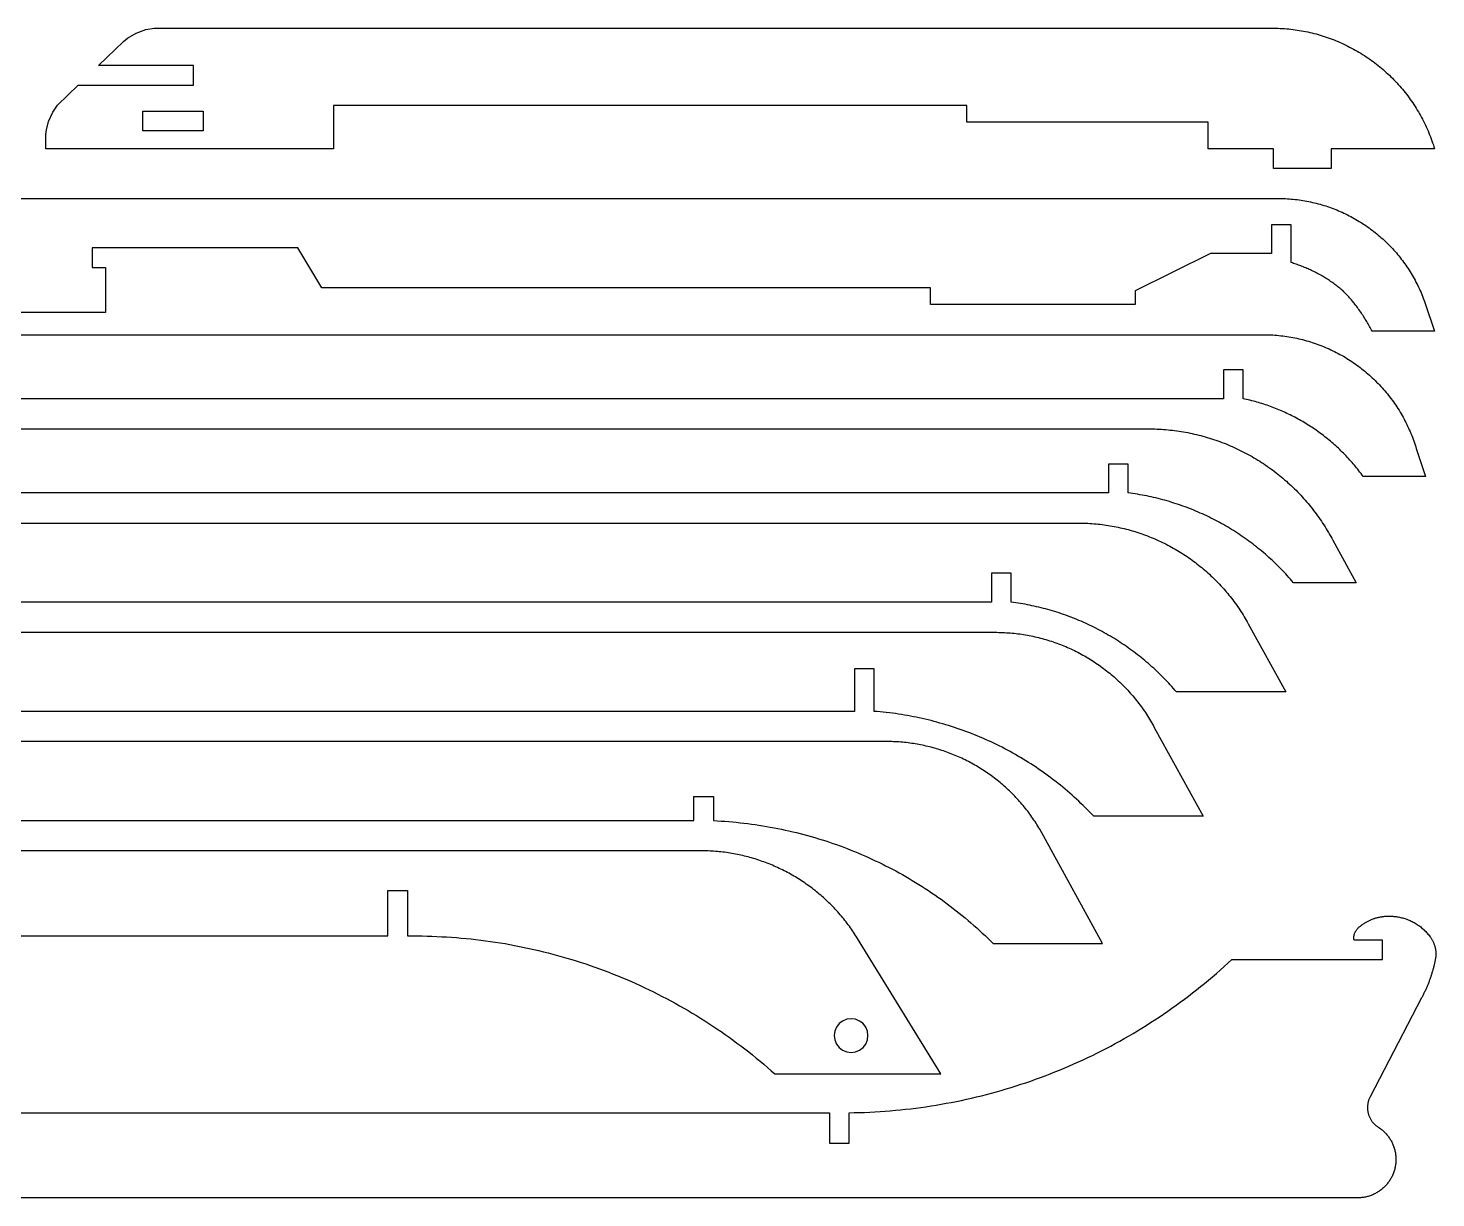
# Model space of a CAD drawing. Header units: millimetres. Extents: x -913 to 55, y -4 to 461.
# Drawn here: x -683.7 to -432.2, y -3.7 to 205.3 of the extents above; entities that cross this region are included whole.
import ezdxf

# ---------------------------------------------------------------- set-up
doc = ezdxf.new("R2010")
doc.units = ezdxf.units.MM
doc.header["$MEASUREMENT"] = 0
doc.layers.add('Inner_Cut', color=10, linetype='Continuous')

msp = doc.modelspace()

# ---------------------------------------------------------------- linework, layer by layer
msp.add_lwpolyline([(-450.93, 183.73), (-450.93, 180.23), (-461.22, 180.23), (-461.22, 183.73), (-472.93, 183.73), (-472.93, 188.52), (-516.01, 188.52), (-516.01, 191.48), (-629.18, 191.48), (-629.18, 183.71), (-680.55, 183.71), (-680.55, 186.29), (-680.46, 187.13), (-680.07, 188.65), (-679.32, 190.31), (-678.45, 191.56), (-674.78, 195.14), (-654.2, 195.14), (-654.2, 198.64), (-671.14, 198.64), (-666.7, 202.93), (-665.94, 203.54), (-664.42, 204.41), (-662.7, 205.03), (-661.21, 205.29), (-660.82, 205.3), (-461.54, 205.3), (-461.16, 205.3), (-460.78, 205.29), (-460.4, 205.28), (-460.02, 205.26), (-459.64, 205.24), (-459.26, 205.22), (-458.88, 205.18), (-458.5, 205.15), (-458.12, 205.11), (-457.75, 205.06), (-457.37, 205.01), (-456.99, 204.96), (-456.62, 204.9), (-456.24, 204.84), (-455.87, 204.77), (-455.49, 204.69), (-455.12, 204.62), (-454.75, 204.53), (-454.38, 204.45), (-454.01, 204.35), (-453.64, 204.26), (-453.28, 204.16), (-452.91, 204.05), (-452.55, 203.94), (-452.19, 203.83), (-451.82, 203.71), (-451.47, 203.58), (-451.11, 203.46), (-450.75, 203.32), (-450.4, 203.19), (-450.04, 203.04), (-449.69, 202.9), (-449.34, 202.75), (-449, 202.59), (-448.65, 202.43), (-448.31, 202.27), (-447.97, 202.1), (-447.63, 201.93), (-447.29, 201.75), (-446.95, 201.57), (-446.62, 201.39), (-446.29, 201.2), (-445.96, 201.01), (-445.64, 200.81), (-445.32, 200.61), (-445, 200.41), (-444.68, 200.2), (-444.36, 199.98), (-444.05, 199.77), (-443.74, 199.55), (-443.43, 199.32), (-443.13, 199.09), (-442.83, 198.86), (-442.53, 198.62), (-442.24, 198.39), (-441.94, 198.14), (-441.65, 197.89), (-441.37, 197.64), (-441.09, 197.39), (-440.81, 197.13), (-440.53, 196.87), (-440.26, 196.61), (-439.99, 196.34), (-439.72, 196.07), (-439.46, 195.79), (-439.2, 195.51), (-438.94, 195.23), (-438.69, 194.95), (-438.44, 194.66), (-438.19, 194.37), (-437.95, 194.08), (-437.71, 193.78), (-437.48, 193.48), (-437.25, 193.18), (-437.02, 192.87), (-436.8, 192.57), (-436.58, 192.26), (-436.37, 191.94), (-436.15, 191.63), (-435.95, 191.31), (-435.74, 190.99), (-435.55, 190.66), (-435.35, 190.33), (-435.16, 190.01), (-434.97, 189.67), (-434.79, 189.34), (-434.61, 189.01), (-434.44, 188.67), (-434.27, 188.33), (-434.1, 187.99), (-433.94, 187.64), (-433.78, 187.29), (-433.63, 186.95), (-433.48, 186.6), (-433.34, 186.24), (-433.2, 185.89), (-433.06, 185.54), (-432.93, 185.18), (-432.81, 184.82), (-432.68, 184.46), (-432.57, 184.1), (-432.45, 183.73)], close=True)
for points in [[(-776.25, 174.85), (-461.54, 174.85), (-461.19, 174.86), (-460.84, 174.87), (-460.49, 174.87), (-460.14, 174.87), (-459.79, 174.86), (-459.45, 174.85), (-459.1, 174.84), (-458.75, 174.82), (-458.4, 174.8), (-458.05, 174.77), (-457.71, 174.74), (-457.36, 174.7), (-457.01, 174.66), (-456.67, 174.61), (-456.32, 174.56), (-455.98, 174.51), (-455.63, 174.45), (-455.29, 174.39), (-454.95, 174.32), (-454.6, 174.25), (-454.26, 174.17), (-453.92, 174.1), (-453.59, 174.01), (-453.25, 173.92), (-452.91, 173.83), (-452.58, 173.73), (-452.24, 173.63), (-451.91, 173.53), (-451.58, 173.42), (-451.25, 173.31), (-450.92, 173.19), (-450.59, 173.07), (-450.27, 172.94), (-449.94, 172.81), (-449.62, 172.68), (-449.3, 172.54), (-448.98, 172.4), (-448.67, 172.25), (-448.35, 172.1), (-448.04, 171.95), (-447.73, 171.79), (-447.42, 171.63), (-447.11, 171.47), (-446.8, 171.3), (-446.5, 171.12), (-446.2, 170.95), (-445.9, 170.77), (-445.6, 170.58), (-445.31, 170.4), (-445.02, 170.2), (-444.73, 170.01), (-444.44, 169.81), (-444.16, 169.61), (-443.88, 169.4), (-443.6, 169.19), (-443.32, 168.98), (-443.05, 168.76), (-442.78, 168.54), (-442.51, 168.32), (-442.24, 168.09), (-441.98, 167.86), (-441.72, 167.63), (-441.46, 167.4), (-441.21, 167.16), (-440.96, 166.91), (-440.71, 166.67), (-440.47, 166.42), (-440.23, 166.17), (-439.99, 165.91), (-439.75, 165.65), (-439.52, 165.39), (-439.29, 165.13), (-439.07, 164.86), (-438.85, 164.59), (-438.63, 164.32), (-438.41, 164.05), (-438.2, 163.77), (-437.99, 163.49), (-437.79, 163.21), (-437.59, 162.92), (-437.39, 162.63), (-437.2, 162.34), (-437.01, 162.05), (-436.82, 161.76), (-436.64, 161.46), (-436.46, 161.16), (-436.28, 160.86), (-436.11, 160.55), (-435.94, 160.25), (-435.78, 159.94), (-435.62, 159.63), (-435.46, 159.32), (-435.31, 159), (-435.16, 158.69), (-435.02, 158.37), (-434.88, 158.05), (-434.74, 157.73), (-434.61, 157.41), (-434.48, 157.08), (-434.36, 156.76), (-434.24, 156.43), (-434.12, 156.1), (-432.45, 151.13), (-443.63, 151.13), (-443.74, 151.35), (-443.86, 151.57), (-443.97, 151.79), (-444.09, 152.01), (-444.21, 152.23), (-444.33, 152.45), (-444.45, 152.66), (-444.58, 152.88), (-444.7, 153.09), (-444.83, 153.31), (-444.96, 153.52), (-445.1, 153.73), (-445.23, 153.94), (-445.37, 154.14), (-445.51, 154.35), (-445.65, 154.56), (-445.79, 154.76), (-445.93, 154.96), (-446.08, 155.17), (-446.23, 155.37), (-446.37, 155.56), (-446.53, 155.76), (-446.68, 155.96), (-446.83, 156.15), (-446.99, 156.35), (-447.15, 156.54), (-447.31, 156.73), (-447.47, 156.92), (-447.63, 157.11), (-447.8, 157.29), (-447.97, 157.48), (-448.13, 157.66), (-448.3, 157.84), (-448.48, 158.02), (-448.65, 158.2), (-448.79, 158.34), (-448.82, 158.37), (-449, 158.52), (-449.18, 158.67), (-449.36, 158.81), (-449.54, 158.96), (-449.72, 159.1), (-449.9, 159.24), (-450.09, 159.38), (-450.27, 159.52), (-450.46, 159.65), (-450.65, 159.79), (-450.83, 159.92), (-451.03, 160.05), (-451.22, 160.18), (-451.41, 160.3), (-451.6, 160.43), (-451.8, 160.55), (-451.99, 160.68), (-452.19, 160.8), (-452.39, 160.91), (-452.59, 161.03), (-452.79, 161.15), (-452.99, 161.26), (-453.19, 161.37), (-453.39, 161.48), (-453.6, 161.59), (-453.8, 161.69), (-454.01, 161.8), (-454.22, 161.9), (-454.43, 162), (-454.63, 162.1), (-454.84, 162.19), (-455.05, 162.29), (-455.27, 162.38), (-455.48, 162.47), (-455.69, 162.56), (-455.91, 162.65), (-456.12, 162.73), (-456.34, 162.81), (-456.55, 162.89), (-456.77, 162.97), (-456.99, 163.05), (-457.2, 163.12), (-457.42, 163.2), (-457.64, 163.27), (-457.86, 163.34), (-458.08, 163.4), (-458.08, 170.17), (-461.58, 170.17), (-461.58, 165.02), (-472.51, 165.02), (-485.93, 158.34), (-485.93, 155.92), (-522.48, 155.92), (-522.48, 158.88), (-631.23, 158.88), (-635.51, 166.04), (-672.3, 166.04), (-672.3, 162.54), (-669.87, 162.54), (-669.87, 154.47), (-751.38, 154.47)], [(-757.99, 150.53), (-463.13, 150.53), (-462.78, 150.53), (-462.42, 150.52), (-462.06, 150.51), (-461.7, 150.5), (-461.34, 150.48), (-460.98, 150.45), (-460.63, 150.42), (-460.27, 150.39), (-459.91, 150.35), (-459.56, 150.31), (-459.2, 150.26), (-458.85, 150.21), (-458.49, 150.15), (-458.14, 150.09), (-457.78, 150.03), (-457.43, 149.96), (-457.08, 149.88), (-456.73, 149.81), (-456.38, 149.72), (-456.03, 149.64), (-455.69, 149.55), (-455.34, 149.45), (-455, 149.35), (-454.65, 149.25), (-454.31, 149.14), (-453.97, 149.03), (-453.63, 148.91), (-453.29, 148.79), (-452.96, 148.66), (-452.62, 148.53), (-452.29, 148.4), (-451.96, 148.26), (-451.63, 148.12), (-451.3, 147.97), (-450.98, 147.82), (-450.65, 147.67), (-450.33, 147.51), (-450.01, 147.35), (-449.69, 147.18), (-449.38, 147.01), (-449.06, 146.84), (-448.75, 146.66), (-448.44, 146.48), (-448.14, 146.29), (-447.83, 146.1), (-447.53, 145.91), (-447.23, 145.71), (-446.93, 145.51), (-446.64, 145.3), (-446.35, 145.1), (-446.06, 144.88), (-445.77, 144.67), (-445.49, 144.45), (-445.21, 144.23), (-444.93, 144), (-444.65, 143.77), (-444.38, 143.54), (-444.11, 143.3), (-443.84, 143.06), (-443.58, 142.82), (-443.32, 142.57), (-443.06, 142.32), (-442.81, 142.07), (-442.56, 141.81), (-442.31, 141.55), (-442.06, 141.29), (-441.82, 141.02), (-441.59, 140.75), (-441.35, 140.48), (-441.12, 140.21), (-440.89, 139.93), (-440.67, 139.65), (-440.45, 139.37), (-440.23, 139.08), (-440.02, 138.8), (-439.81, 138.5), (-439.6, 138.21), (-439.4, 137.91), (-439.2, 137.62), (-439, 137.31), (-438.81, 137.01), (-438.63, 136.71), (-438.44, 136.4), (-438.26, 136.09), (-438.09, 135.77), (-437.91, 135.46), (-437.75, 135.14), (-437.58, 134.82), (-437.42, 134.5), (-437.27, 134.18), (-437.12, 133.85), (-436.97, 133.53), (-436.82, 133.2), (-436.68, 132.87), (-436.55, 132.54), (-436.42, 132.2), (-436.29, 131.87), (-436.17, 131.53), (-436.05, 131.19), (-435.94, 130.85), (-435.83, 130.51), (-435.72, 130.17), (-434.05, 125.19), (-445.23, 125.19), (-445.41, 125.45), (-445.6, 125.71), (-445.8, 125.96), (-445.99, 126.22), (-446.19, 126.47), (-446.39, 126.71), (-446.59, 126.96), (-446.79, 127.21), (-447, 127.45), (-447.21, 127.69), (-447.42, 127.93), (-447.63, 128.17), (-447.85, 128.41), (-448.06, 128.64), (-448.28, 128.87), (-448.5, 129.1), (-448.73, 129.33), (-448.95, 129.55), (-449.18, 129.78), (-449.41, 130), (-449.64, 130.22), (-449.87, 130.44), (-450.11, 130.65), (-450.34, 130.87), (-450.58, 131.08), (-450.82, 131.29), (-451.07, 131.49), (-451.31, 131.7), (-451.56, 131.9), (-451.81, 132.1), (-452.06, 132.3), (-452.31, 132.49), (-452.56, 132.69), (-452.82, 132.88), (-453.07, 133.07), (-453.33, 133.25), (-453.59, 133.44), (-453.86, 133.62), (-454.12, 133.8), (-454.38, 133.98), (-454.65, 134.15), (-454.92, 134.32), (-455.19, 134.49), (-455.46, 134.66), (-455.74, 134.82), (-456.01, 134.99), (-456.29, 135.15), (-456.56, 135.3), (-456.84, 135.46), (-457.12, 135.61), (-457.4, 135.76), (-457.69, 135.91), (-457.97, 136.05), (-458.26, 136.19), (-458.54, 136.33), (-458.83, 136.47), (-459.12, 136.6), (-459.41, 136.74), (-459.7, 136.87), (-460, 136.99), (-460.29, 137.12), (-460.58, 137.24), (-460.88, 137.36), (-461.18, 137.47), (-461.48, 137.58), (-461.78, 137.69), (-462.08, 137.8), (-462.38, 137.91), (-462.68, 138.01), (-462.98, 138.11), (-463.29, 138.21), (-463.59, 138.3), (-463.9, 138.39), (-464.2, 138.48), (-464.51, 138.56), (-464.82, 138.65), (-465.13, 138.73), (-465.44, 138.8), (-465.75, 138.88), (-466.06, 138.95), (-466.37, 139.02), (-466.68, 139.09), (-466.68, 144.24), (-470.18, 144.24), (-470.18, 139.09), (-756.74, 139.09)], [(-778.49, 133.7), (-483.65, 133.7), (-483.25, 133.7), (-482.85, 133.69), (-482.46, 133.68), (-482.06, 133.67), (-481.66, 133.65), (-481.27, 133.63), (-480.87, 133.6), (-480.47, 133.57), (-480.08, 133.53), (-479.68, 133.49), (-479.29, 133.45), (-478.89, 133.4), (-478.5, 133.34), (-478.11, 133.29), (-477.72, 133.23), (-477.32, 133.16), (-476.93, 133.09), (-476.54, 133.02), (-476.15, 132.94), (-475.76, 132.86), (-475.38, 132.77), (-474.99, 132.68), (-474.6, 132.59), (-474.22, 132.49), (-473.84, 132.39), (-473.45, 132.28), (-473.07, 132.17), (-472.69, 132.06), (-472.31, 131.94), (-471.94, 131.82), (-471.56, 131.69), (-471.18, 131.56), (-470.81, 131.42), (-470.44, 131.29), (-470.07, 131.14), (-469.7, 131), (-469.33, 130.85), (-468.97, 130.69), (-468.6, 130.53), (-468.24, 130.37), (-467.88, 130.21), (-467.52, 130.04), (-467.16, 129.86), (-466.81, 129.68), (-466.45, 129.5), (-466.1, 129.32), (-465.75, 129.13), (-465.41, 128.94), (-465.06, 128.74), (-464.72, 128.54), (-464.38, 128.34), (-464.04, 128.13), (-463.7, 127.92), (-463.37, 127.71), (-463.03, 127.49), (-462.7, 127.27), (-462.38, 127.04), (-462.05, 126.82), (-461.73, 126.58), (-461.41, 126.35), (-461.09, 126.11), (-460.78, 125.87), (-460.46, 125.62), (-460.15, 125.38), (-459.85, 125.12), (-459.54, 124.87), (-459.24, 124.61), (-458.94, 124.35), (-458.65, 124.08), (-458.35, 123.82), (-458.06, 123.55), (-457.78, 123.27), (-457.49, 123), (-457.21, 122.72), (-456.93, 122.43), (-456.65, 122.15), (-456.38, 121.86), (-456.11, 121.57), (-455.85, 121.27), (-455.58, 120.97), (-455.32, 120.67), (-455.07, 120.37), (-454.81, 120.07), (-454.56, 119.76), (-454.32, 119.45), (-454.07, 119.13), (-453.83, 118.82), (-453.59, 118.5), (-453.36, 118.18), (-453.13, 117.85), (-452.9, 117.53), (-452.68, 117.2), (-452.46, 116.87), (-452.25, 116.54), (-452.03, 116.2), (-451.82, 115.86), (-451.62, 115.52), (-451.42, 115.18), (-451.22, 114.84), (-451.02, 114.49), (-450.83, 114.14), (-450.65, 113.79), (-446.48, 106.21), (-457.66, 106.21), (-457.93, 106.53), (-458.21, 106.85), (-458.49, 107.16), (-458.77, 107.47), (-459.05, 107.78), (-459.34, 108.09), (-459.63, 108.39), (-459.92, 108.69), (-460.22, 108.99), (-460.51, 109.28), (-460.81, 109.58), (-461.12, 109.87), (-461.42, 110.16), (-461.73, 110.44), (-462.04, 110.72), (-462.35, 111), (-462.67, 111.28), (-462.99, 111.55), (-463.31, 111.82), (-463.63, 112.09), (-463.95, 112.35), (-464.28, 112.61), (-464.61, 112.87), (-464.94, 113.13), (-465.28, 113.38), (-465.62, 113.63), (-465.96, 113.88), (-466.3, 114.12), (-466.64, 114.36), (-466.99, 114.6), (-467.33, 114.83), (-467.68, 115.07), (-468.04, 115.29), (-468.39, 115.52), (-468.75, 115.74), (-469.1, 115.96), (-469.46, 116.17), (-469.83, 116.38), (-470.19, 116.59), (-470.56, 116.8), (-470.92, 117), (-471.29, 117.2), (-471.66, 117.39), (-472.04, 117.59), (-472.41, 117.77), (-472.79, 117.96), (-473.17, 118.14), (-473.55, 118.32), (-473.93, 118.49), (-474.31, 118.66), (-474.69, 118.83), (-475.08, 119), (-475.47, 119.16), (-475.86, 119.32), (-476.25, 119.47), (-476.64, 119.62), (-477.03, 119.77), (-477.42, 119.91), (-477.82, 120.05), (-478.22, 120.19), (-478.61, 120.32), (-479.01, 120.45), (-479.41, 120.57), (-479.82, 120.69), (-480.22, 120.81), (-480.62, 120.93), (-481.03, 121.04), (-481.43, 121.14), (-481.84, 121.25), (-482.24, 121.35), (-482.65, 121.44), (-483.06, 121.54), (-483.47, 121.63), (-483.88, 121.71), (-484.29, 121.79), (-484.71, 121.87), (-485.12, 121.94), (-485.53, 122.01), (-485.95, 122.08), (-486.36, 122.14), (-486.78, 122.2), (-487.19, 122.26), (-487.19, 127.41), (-490.69, 127.41), (-490.69, 122.26), (-777.26, 122.26)], [(-810.01, 116.87), (-496.21, 116.87), (-495.85, 116.87), (-495.48, 116.86), (-495.12, 116.85), (-494.76, 116.84), (-494.39, 116.82), (-494.03, 116.8), (-493.67, 116.78), (-493.3, 116.75), (-492.94, 116.72), (-492.58, 116.68), (-492.22, 116.64), (-491.85, 116.6), (-491.49, 116.55), (-491.13, 116.5), (-490.77, 116.44), (-490.41, 116.39), (-490.06, 116.32), (-489.7, 116.26), (-489.34, 116.19), (-488.98, 116.11), (-488.63, 116.04), (-488.27, 115.95), (-487.92, 115.87), (-487.57, 115.78), (-487.21, 115.69), (-486.86, 115.59), (-486.51, 115.49), (-486.16, 115.39), (-485.82, 115.28), (-485.47, 115.17), (-485.12, 115.06), (-484.78, 114.94), (-484.44, 114.82), (-484.09, 114.69), (-483.75, 114.57), (-483.41, 114.43), (-483.08, 114.3), (-482.74, 114.16), (-482.41, 114.02), (-482.07, 113.87), (-481.74, 113.72), (-481.41, 113.57), (-481.08, 113.41), (-480.76, 113.25), (-480.43, 113.09), (-480.11, 112.92), (-479.78, 112.75), (-479.46, 112.58), (-479.15, 112.4), (-478.83, 112.22), (-478.52, 112.04), (-478.2, 111.85), (-477.89, 111.66), (-477.58, 111.47), (-477.28, 111.27), (-476.97, 111.07), (-476.67, 110.87), (-476.37, 110.66), (-476.07, 110.45), (-475.78, 110.24), (-475.48, 110.02), (-475.19, 109.81), (-474.9, 109.59), (-474.62, 109.36), (-474.33, 109.13), (-474.05, 108.9), (-473.77, 108.67), (-473.49, 108.43), (-473.22, 108.19), (-472.95, 107.95), (-472.68, 107.71), (-472.41, 107.46), (-472.15, 107.21), (-471.89, 106.96), (-471.63, 106.7), (-471.37, 106.44), (-471.12, 106.18), (-470.87, 105.92), (-470.62, 105.65), (-470.37, 105.38), (-470.13, 105.11), (-469.89, 104.84), (-469.66, 104.56), (-469.42, 104.28), (-469.19, 104), (-468.96, 103.72), (-468.74, 103.43), (-468.52, 103.14), (-468.3, 102.85), (-468.08, 102.56), (-467.87, 102.26), (-467.66, 101.96), (-467.45, 101.66), (-467.25, 101.36), (-467.05, 101.06), (-466.85, 100.75), (-466.66, 100.44), (-466.47, 100.13), (-466.28, 99.82), (-466.1, 99.51), (-465.92, 99.19), (-465.74, 98.87), (-459.05, 86.69), (-478.57, 86.69), (-478.85, 87.01), (-479.12, 87.32), (-479.4, 87.64), (-479.68, 87.95), (-479.96, 88.26), (-480.25, 88.56), (-480.54, 88.87), (-480.83, 89.17), (-481.13, 89.47), (-481.42, 89.76), (-481.72, 90.06), (-482.03, 90.35), (-482.33, 90.63), (-482.64, 90.92), (-482.95, 91.2), (-483.26, 91.48), (-483.58, 91.75), (-483.9, 92.03), (-484.22, 92.3), (-484.54, 92.57), (-484.87, 92.83), (-485.19, 93.09), (-485.52, 93.35), (-485.86, 93.61), (-486.19, 93.86), (-486.53, 94.11), (-486.87, 94.36), (-487.21, 94.6), (-487.55, 94.84), (-487.9, 95.08), (-488.25, 95.31), (-488.6, 95.54), (-488.95, 95.77), (-489.3, 96), (-489.66, 96.22), (-490.02, 96.44), (-490.38, 96.65), (-490.74, 96.86), (-491.1, 97.07), (-491.47, 97.28), (-491.84, 97.48), (-492.2, 97.68), (-492.58, 97.87), (-492.95, 98.06), (-493.32, 98.25), (-493.7, 98.44), (-494.08, 98.62), (-494.46, 98.8), (-494.84, 98.97), (-495.22, 99.14), (-495.61, 99.31), (-495.99, 99.48), (-496.38, 99.64), (-496.77, 99.79), (-497.16, 99.95), (-497.55, 100.1), (-497.94, 100.24), (-498.34, 100.39), (-498.73, 100.53), (-499.13, 100.66), (-499.53, 100.8), (-499.92, 100.93), (-500.32, 101.05), (-500.73, 101.17), (-501.13, 101.29), (-501.53, 101.4), (-501.94, 101.52), (-502.34, 101.62), (-502.75, 101.73), (-503.16, 101.83), (-503.56, 101.92), (-503.97, 102.01), (-504.38, 102.1), (-504.79, 102.19), (-505.21, 102.27), (-505.62, 102.35), (-506.03, 102.42), (-506.44, 102.49), (-506.86, 102.56), (-507.27, 102.62), (-507.69, 102.68), (-508.1, 102.73), (-508.1, 107.89), (-511.6, 107.89), (-511.6, 102.73), (-798.17, 102.73)], [(-823.86, 97.35), (-510.97, 97.35), (-510.63, 97.35), (-510.29, 97.34), (-509.95, 97.33), (-509.61, 97.32), (-509.27, 97.3), (-508.93, 97.28), (-508.59, 97.26), (-508.25, 97.23), (-507.91, 97.2), (-507.57, 97.17), (-507.23, 97.13), (-506.89, 97.09), (-506.55, 97.05), (-506.22, 97), (-505.88, 96.94), (-505.54, 96.89), (-505.21, 96.83), (-504.87, 96.77), (-504.54, 96.7), (-504.2, 96.63), (-503.87, 96.56), (-503.54, 96.48), (-503.21, 96.4), (-502.88, 96.32), (-502.55, 96.23), (-502.22, 96.14), (-501.89, 96.05), (-501.56, 95.95), (-501.24, 95.85), (-500.91, 95.74), (-500.59, 95.63), (-500.27, 95.52), (-499.94, 95.41), (-499.62, 95.29), (-499.31, 95.17), (-498.99, 95.04), (-498.67, 94.92), (-498.36, 94.78), (-498.04, 94.65), (-497.73, 94.51), (-497.42, 94.37), (-497.11, 94.22), (-496.81, 94.08), (-496.5, 93.93), (-496.2, 93.77), (-495.89, 93.61), (-495.59, 93.45), (-495.29, 93.29), (-495, 93.12), (-494.7, 92.95), (-494.41, 92.78), (-494.12, 92.6), (-493.83, 92.42), (-493.54, 92.24), (-493.25, 92.05), (-492.97, 91.86), (-492.68, 91.67), (-492.4, 91.48), (-492.13, 91.28), (-491.85, 91.08), (-491.58, 90.88), (-491.31, 90.67), (-491.04, 90.46), (-490.77, 90.25), (-490.5, 90.03), (-490.24, 89.82), (-489.98, 89.6), (-489.72, 89.37), (-489.47, 89.15), (-489.21, 88.92), (-488.96, 88.69), (-488.71, 88.45), (-488.47, 88.22), (-488.22, 87.98), (-487.98, 87.74), (-487.75, 87.49), (-487.51, 87.25), (-487.28, 87), (-487.05, 86.75), (-486.82, 86.49), (-486.59, 86.24), (-486.37, 85.98), (-486.15, 85.72), (-485.93, 85.45), (-485.72, 85.19), (-485.51, 84.92), (-485.3, 84.65), (-485.1, 84.38), (-484.89, 84.1), (-484.69, 83.83), (-484.5, 83.55), (-484.3, 83.27), (-484.11, 82.99), (-483.92, 82.7), (-483.74, 82.41), (-483.56, 82.13), (-483.38, 81.84), (-483.2, 81.54), (-483.03, 81.25), (-482.86, 80.95), (-482.69, 80.66), (-482.53, 80.36), (-473.81, 64.47), (-493.34, 64.47), (-493.71, 64.87), (-494.09, 65.26), (-494.47, 65.64), (-494.85, 66.03), (-495.24, 66.41), (-495.63, 66.78), (-496.02, 67.16), (-496.42, 67.53), (-496.82, 67.89), (-497.22, 68.25), (-497.63, 68.61), (-498.04, 68.97), (-498.46, 69.32), (-498.87, 69.66), (-499.29, 70.01), (-499.72, 70.35), (-500.14, 70.68), (-500.57, 71.01), (-501, 71.34), (-501.44, 71.66), (-501.88, 71.98), (-502.32, 72.3), (-502.76, 72.61), (-503.21, 72.92), (-503.66, 73.22), (-504.11, 73.52), (-504.56, 73.82), (-505.02, 74.11), (-505.48, 74.4), (-505.94, 74.68), (-506.41, 74.96), (-506.88, 75.24), (-507.35, 75.51), (-507.82, 75.77), (-508.29, 76.04), (-508.77, 76.29), (-509.25, 76.55), (-509.73, 76.8), (-510.22, 77.04), (-510.7, 77.28), (-511.19, 77.52), (-511.68, 77.75), (-512.17, 77.98), (-512.67, 78.2), (-513.17, 78.42), (-513.66, 78.63), (-514.16, 78.84), (-514.67, 79.04), (-515.17, 79.24), (-515.68, 79.44), (-516.18, 79.63), (-516.69, 79.82), (-517.21, 80), (-517.72, 80.18), (-518.23, 80.35), (-518.75, 80.52), (-519.27, 80.68), (-519.78, 80.84), (-520.3, 80.99), (-520.83, 81.14), (-521.35, 81.29), (-521.87, 81.43), (-522.4, 81.56), (-522.92, 81.69), (-523.45, 81.82), (-523.98, 81.94), (-524.51, 82.05), (-525.04, 82.16), (-525.57, 82.27), (-526.11, 82.37), (-526.64, 82.47), (-527.18, 82.56), (-527.71, 82.65), (-528.25, 82.73), (-528.78, 82.81), (-529.32, 82.88), (-529.86, 82.95), (-530.4, 83.01), (-530.94, 83.07), (-531.48, 83.12), (-532.02, 83.17), (-532.56, 83.21), (-532.56, 90.79), (-536.06, 90.79), (-536.06, 83.21), (-822.62, 83.21)], [(-851.34, 63.69), (-564.78, 63.69), (-564.78, 68.03), (-561.28, 68.03), (-561.28, 63.69), (-560.6, 63.66), (-559.92, 63.62), (-559.24, 63.57), (-558.56, 63.52), (-557.88, 63.46), (-557.2, 63.4), (-556.52, 63.33), (-555.85, 63.26), (-555.17, 63.17), (-554.5, 63.09), (-553.82, 62.99), (-553.15, 62.89), (-552.47, 62.78), (-551.8, 62.67), (-551.13, 62.55), (-550.46, 62.43), (-549.79, 62.3), (-549.12, 62.16), (-548.46, 62.02), (-547.79, 61.87), (-547.13, 61.72), (-546.47, 61.56), (-545.81, 61.39), (-545.15, 61.22), (-544.49, 61.04), (-543.83, 60.85), (-543.18, 60.66), (-542.53, 60.47), (-541.88, 60.27), (-541.23, 60.06), (-540.58, 59.84), (-539.93, 59.62), (-539.29, 59.4), (-538.65, 59.17), (-538.01, 58.93), (-537.38, 58.69), (-536.74, 58.44), (-536.11, 58.19), (-535.48, 57.93), (-534.85, 57.66), (-534.23, 57.39), (-533.6, 57.11), (-532.98, 56.83), (-532.37, 56.54), (-531.75, 56.25), (-531.14, 55.95), (-530.53, 55.64), (-529.92, 55.33), (-529.32, 55.02), (-528.72, 54.7), (-528.12, 54.37), (-527.53, 54.04), (-526.93, 53.7), (-526.34, 53.36), (-525.76, 53.01), (-525.18, 52.66), (-524.6, 52.3), (-524.02, 51.93), (-523.45, 51.56), (-522.88, 51.19), (-522.31, 50.81), (-521.75, 50.43), (-521.19, 50.04), (-520.63, 49.64), (-520.08, 49.24), (-519.53, 48.84), (-518.99, 48.43), (-518.45, 48.02), (-517.91, 47.6), (-517.38, 47.17), (-516.85, 46.74), (-516.32, 46.31), (-515.8, 45.87), (-515.28, 45.43), (-514.77, 44.98), (-514.26, 44.53), (-513.75, 44.07), (-513.25, 43.61), (-512.75, 43.15), (-512.26, 42.68), (-511.77, 42.2), (-511.29, 41.72), (-491.76, 41.72), (-502.98, 62.15), (-503.15, 62.43), (-503.32, 62.71), (-503.49, 62.98), (-503.66, 63.26), (-503.84, 63.53), (-504.02, 63.8), (-504.2, 64.07), (-504.38, 64.33), (-504.57, 64.6), (-504.76, 64.86), (-504.96, 65.12), (-505.15, 65.38), (-505.35, 65.63), (-505.55, 65.89), (-505.75, 66.14), (-505.96, 66.39), (-506.17, 66.64), (-506.38, 66.88), (-506.59, 67.12), (-506.81, 67.37), (-507.03, 67.6), (-507.25, 67.84), (-507.47, 68.08), (-507.7, 68.31), (-507.93, 68.54), (-508.16, 68.77), (-508.39, 68.99), (-508.62, 69.21), (-508.86, 69.43), (-509.1, 69.65), (-509.34, 69.87), (-509.59, 70.08), (-509.83, 70.29), (-510.08, 70.5), (-510.33, 70.71), (-510.58, 70.91), (-510.84, 71.11), (-511.09, 71.31), (-511.35, 71.5), (-511.61, 71.69), (-511.87, 71.88), (-512.14, 72.07), (-512.41, 72.26), (-512.67, 72.44), (-512.94, 72.62), (-513.21, 72.79), (-513.49, 72.97), (-513.76, 73.14), (-514.04, 73.3), (-514.32, 73.47), (-514.6, 73.63), (-514.88, 73.79), (-515.16, 73.95), (-515.45, 74.1), (-515.74, 74.25), (-516.02, 74.4), (-516.31, 74.54), (-516.61, 74.69), (-516.9, 74.83), (-517.19, 74.96), (-517.49, 75.09), (-517.78, 75.22), (-518.08, 75.35), (-518.38, 75.47), (-518.68, 75.6), (-518.98, 75.71), (-519.29, 75.83), (-519.59, 75.94), (-519.9, 76.05), (-520.2, 76.15), (-520.51, 76.25), (-520.82, 76.35), (-521.13, 76.45), (-521.44, 76.54), (-521.75, 76.63), (-522.06, 76.72), (-522.37, 76.8), (-522.69, 76.88), (-523, 76.96), (-523.32, 77.03), (-523.63, 77.1), (-523.95, 77.17), (-524.27, 77.23), (-524.59, 77.29), (-524.9, 77.35), (-525.22, 77.41), (-525.54, 77.46), (-525.86, 77.5), (-526.18, 77.55), (-526.51, 77.59), (-526.83, 77.63), (-527.15, 77.66), (-527.47, 77.69), (-527.79, 77.72), (-528.12, 77.75), (-528.44, 77.77), (-528.76, 77.79), (-529.09, 77.8), (-529.41, 77.81), (-529.74, 77.82), (-530.06, 77.83), (-530.38, 77.83), (-852.58, 77.83)], [(-906.01, 43.09), (-619.45, 43.09), (-619.45, 51.2), (-615.95, 51.2), (-615.95, 43.09), (-615.07, 43.1), (-614.2, 43.09), (-613.32, 43.08), (-612.45, 43.07), (-611.57, 43.04), (-610.7, 43.01), (-609.82, 42.96), (-608.95, 42.91), (-608.08, 42.86), (-607.2, 42.79), (-606.33, 42.72), (-605.46, 42.64), (-604.59, 42.55), (-603.72, 42.45), (-602.85, 42.35), (-601.98, 42.23), (-601.12, 42.11), (-600.25, 41.99), (-599.39, 41.85), (-598.52, 41.71), (-597.66, 41.55), (-596.8, 41.39), (-595.94, 41.23), (-595.09, 41.05), (-594.23, 40.87), (-593.38, 40.68), (-592.52, 40.48), (-591.67, 40.28), (-590.82, 40.06), (-589.98, 39.84), (-589.13, 39.61), (-588.29, 39.38), (-587.45, 39.13), (-586.61, 38.88), (-585.78, 38.62), (-584.94, 38.35), (-584.11, 38.08), (-583.28, 37.8), (-582.46, 37.51), (-581.63, 37.21), (-580.81, 36.91), (-580, 36.6), (-579.18, 36.28), (-578.37, 35.95), (-577.56, 35.62), (-576.75, 35.28), (-575.95, 34.93), (-575.15, 34.58), (-574.35, 34.21), (-573.56, 33.84), (-572.77, 33.47), (-571.99, 33.08), (-571.2, 32.69), (-570.42, 32.29), (-569.65, 31.89), (-568.88, 31.48), (-568.11, 31.06), (-567.34, 30.63), (-566.58, 30.2), (-565.83, 29.76), (-565.07, 29.31), (-564.32, 28.86), (-563.58, 28.4), (-562.84, 27.93), (-562.1, 27.46), (-561.37, 26.98), (-560.65, 26.49), (-559.92, 26), (-559.2, 25.5), (-558.49, 24.99), (-557.78, 24.48), (-557.08, 23.96), (-556.38, 23.44), (-555.68, 22.9), (-554.99, 22.37), (-554.31, 21.82), (-553.63, 21.27), (-552.95, 20.72), (-552.28, 20.15), (-551.61, 19.58), (-550.95, 19.01), (-550.3, 18.43), (-520.67, 18.43), (-535.53, 42.63), (-535.7, 42.91), (-535.88, 43.19), (-536.06, 43.47), (-536.24, 43.74), (-536.43, 44.01), (-536.61, 44.28), (-536.8, 44.55), (-537, 44.82), (-537.19, 45.08), (-537.39, 45.34), (-537.59, 45.6), (-537.79, 45.86), (-538, 46.12), (-538.21, 46.37), (-538.42, 46.63), (-538.63, 46.88), (-538.85, 47.12), (-539.06, 47.37), (-539.28, 47.61), (-539.51, 47.86), (-539.73, 48.09), (-539.96, 48.33), (-540.19, 48.57), (-540.42, 48.8), (-540.66, 49.03), (-540.9, 49.26), (-541.14, 49.48), (-541.38, 49.71), (-541.62, 49.93), (-541.87, 50.14), (-542.12, 50.36), (-542.37, 50.57), (-542.62, 50.78), (-542.87, 50.99), (-543.13, 51.2), (-543.39, 51.4), (-543.65, 51.6), (-543.91, 51.8), (-544.18, 51.99), (-544.44, 52.18), (-544.71, 52.37), (-544.98, 52.56), (-545.25, 52.75), (-545.53, 52.93), (-545.8, 53.11), (-546.08, 53.28), (-546.36, 53.46), (-546.64, 53.63), (-546.93, 53.79), (-547.21, 53.96), (-547.5, 54.12), (-547.78, 54.28), (-548.07, 54.44), (-548.36, 54.59), (-548.66, 54.74), (-548.95, 54.89), (-549.25, 55.03), (-549.54, 55.17), (-549.84, 55.31), (-550.14, 55.45), (-550.44, 55.58), (-550.74, 55.71), (-551.05, 55.84), (-551.35, 55.96), (-551.66, 56.08), (-551.96, 56.2), (-552.27, 56.31), (-552.58, 56.42), (-552.89, 56.53), (-553.2, 56.64), (-553.52, 56.74), (-553.83, 56.84), (-554.14, 56.93), (-554.46, 57.02), (-554.78, 57.11), (-555.09, 57.2), (-555.41, 57.28), (-555.73, 57.36), (-556.05, 57.44), (-556.37, 57.51), (-556.69, 57.58), (-557.01, 57.65), (-557.34, 57.71), (-557.66, 57.77), (-557.98, 57.83), (-558.31, 57.88), (-558.63, 57.94), (-558.96, 57.98), (-559.28, 58.03), (-559.61, 58.07), (-559.94, 58.11), (-560.26, 58.14), (-560.59, 58.17), (-560.92, 58.2), (-561.25, 58.22), (-561.57, 58.25), (-561.9, 58.26), (-562.23, 58.28), (-562.56, 58.29), (-562.89, 58.3), (-563.22, 58.3), (-563.55, 58.3), (-907.24, 58.3)], [(-827.11, 11.5), (-540.54, 11.5), (-540.54, 6.08), (-537.04, 6.08), (-537.04, 11.5), (-536.12, 11.52), (-535.2, 11.54), (-534.29, 11.57), (-533.37, 11.61), (-532.45, 11.66), (-531.53, 11.71), (-530.62, 11.77), (-529.7, 11.85), (-528.79, 11.93), (-527.87, 12.01), (-526.96, 12.11), (-526.05, 12.21), (-525.14, 12.33), (-524.23, 12.45), (-523.32, 12.58), (-522.41, 12.72), (-521.5, 12.86), (-520.59, 13.02), (-519.69, 13.18), (-518.79, 13.35), (-517.89, 13.53), (-516.99, 13.71), (-516.09, 13.91), (-515.19, 14.11), (-514.3, 14.32), (-513.41, 14.54), (-512.52, 14.77), (-511.63, 15), (-510.74, 15.25), (-509.86, 15.5), (-508.98, 15.76), (-508.1, 16.02), (-507.22, 16.3), (-506.35, 16.58), (-505.48, 16.87), (-504.61, 17.17), (-503.74, 17.48), (-502.88, 17.79), (-502.02, 18.11), (-501.16, 18.44), (-500.31, 18.78), (-499.46, 19.12), (-498.61, 19.48), (-497.77, 19.84), (-496.92, 20.21), (-496.09, 20.58), (-495.25, 20.96), (-494.42, 21.36), (-493.59, 21.75), (-492.77, 22.16), (-491.95, 22.57), (-491.13, 22.99), (-490.32, 23.42), (-489.51, 23.86), (-488.7, 24.3), (-487.9, 24.75), (-487.11, 25.21), (-486.31, 25.67), (-485.53, 26.14), (-484.74, 26.62), (-483.96, 27.11), (-483.19, 27.6), (-482.42, 28.1), (-481.65, 28.6), (-480.89, 29.12), (-480.13, 29.64), (-479.38, 30.16), (-478.63, 30.7), (-477.89, 31.24), (-477.15, 31.79), (-476.42, 32.34), (-475.69, 32.9), (-474.97, 33.47), (-474.25, 34.04), (-473.54, 34.62), (-472.83, 35.21), (-472.13, 35.8), (-471.43, 36.4), (-470.74, 37), (-470.06, 37.62), (-469.38, 38.23), (-468.7, 38.86), (-441.76, 38.86), (-441.76, 42.36), (-446.85, 42.36), (-446.86, 42.45), (-446.87, 42.55), (-446.88, 42.65), (-446.88, 42.75), (-446.88, 42.85), (-446.87, 42.95), (-446.86, 43.05), (-446.84, 43.14), (-446.83, 43.24), (-446.8, 43.34), (-446.78, 43.43), (-446.75, 43.53), (-446.71, 43.62), (-446.67, 43.71), (-446.63, 43.8), (-446.59, 43.89), (-446.54, 43.97), (-446.49, 44.06), (-446.43, 44.14), (-446.37, 44.22), (-446.31, 44.29), (-446.24, 44.37), (-446.18, 44.44), (-446.1, 44.51), (-446, 44.6), (-445.9, 44.69), (-445.8, 44.78), (-445.69, 44.86), (-445.59, 44.95), (-445.48, 45.03), (-445.37, 45.11), (-445.26, 45.19), (-445.14, 45.27), (-445.03, 45.34), (-444.92, 45.41), (-444.8, 45.49), (-444.68, 45.55), (-444.56, 45.62), (-444.45, 45.69), (-444.32, 45.75), (-444.2, 45.81), (-444.08, 45.87), (-443.96, 45.93), (-443.83, 45.98), (-443.71, 46.03), (-443.58, 46.08), (-443.45, 46.13), (-443.32, 46.18), (-443.2, 46.22), (-443.07, 46.26), (-442.94, 46.3), (-442.81, 46.34), (-442.67, 46.37), (-442.54, 46.41), (-442.41, 46.44), (-442.28, 46.46), (-442.14, 46.49), (-442.01, 46.51), (-441.87, 46.53), (-441.74, 46.55), (-441.54, 46.58), (-441.34, 46.6), (-441.14, 46.61), (-440.94, 46.62), (-440.74, 46.63), (-440.54, 46.63), (-440.33, 46.63), (-440.13, 46.62), (-439.93, 46.61), (-439.73, 46.59), (-439.53, 46.57), (-439.33, 46.55), (-439.13, 46.52), (-438.94, 46.48), (-438.74, 46.44), (-438.54, 46.4), (-438.35, 46.35), (-438.15, 46.3), (-437.96, 46.25), (-437.77, 46.19), (-437.58, 46.12), (-437.39, 46.06), (-437.2, 45.98), (-437.01, 45.91), (-436.83, 45.83), (-436.65, 45.74), (-436.47, 45.65), (-436.29, 45.56), (-436.11, 45.47), (-435.94, 45.37), (-435.76, 45.26), (-435.59, 45.15), (-435.43, 45.04), (-435.26, 44.93), (-435.1, 44.81), (-434.94, 44.69), (-434.78, 44.56), (-434.63, 44.43), (-434.48, 44.3), (-434.33, 44.16), (-434.18, 44.02), (-434.04, 43.88), (-433.9, 43.73), (-433.77, 43.59), (-433.64, 43.43), (-433.51, 43.28), (-433.38, 43.12), (-433.26, 42.96), (-433.19, 42.87), (-433.12, 42.77), (-433.05, 42.67), (-432.99, 42.56), (-432.93, 42.46), (-432.87, 42.36), (-432.81, 42.25), (-432.76, 42.14), (-432.71, 42.03), (-432.66, 41.92), (-432.61, 41.81), (-432.57, 41.7), (-432.53, 41.59), (-432.49, 41.47), (-432.45, 41.36), (-432.42, 41.24), (-432.39, 41.13), (-432.36, 41.01), (-432.33, 40.89), (-432.31, 40.77), (-432.29, 40.65), (-432.27, 40.53), (-432.26, 40.42), (-432.25, 40.3), (-432.24, 40.18), (-432.23, 40.05), (-432.23, 39.93), (-432.23, 39.81), (-432.23, 39.69), (-432.24, 39.57), (-432.25, 39.45), (-432.26, 39.33), (-432.27, 39.21), (-432.29, 39.09), (-432.31, 38.98), (-432.33, 38.86), (-432.36, 38.71), (-432.39, 38.56), (-432.42, 38.41), (-432.45, 38.26), (-432.49, 38.12), (-432.52, 37.97), (-432.56, 37.82), (-432.59, 37.67), (-432.63, 37.53), (-432.67, 37.38), (-432.71, 37.23), (-432.75, 37.09), (-432.79, 36.94), (-432.83, 36.79), (-432.87, 36.65), (-432.92, 36.5), (-432.96, 36.36), (-433.01, 36.21), (-433.05, 36.07), (-433.1, 35.92), (-433.15, 35.78), (-433.2, 35.64), (-433.25, 35.49), (-433.3, 35.35), (-433.35, 35.21), (-433.4, 35.06), (-433.45, 34.92), (-433.51, 34.78), (-433.56, 34.64), (-433.62, 34.5), (-433.68, 34.36), (-433.73, 34.22), (-433.79, 34.08), (-433.85, 33.94), (-433.91, 33.8), (-433.97, 33.66), (-434.03, 33.52), (-434.1, 33.38), (-434.16, 33.25), (-434.23, 33.11), (-434.29, 32.97), (-434.36, 32.84), (-434.42, 32.7), (-434.49, 32.56), (-434.56, 32.43), (-434.63, 32.29), (-434.7, 32.16), (-434.77, 32.03), (-443.99, 14.32), (-444.05, 14.21), (-444.1, 14.09), (-444.15, 13.98), (-444.2, 13.86), (-444.24, 13.74), (-444.28, 13.62), (-444.31, 13.49), (-444.34, 13.37), (-444.37, 13.25), (-444.39, 13.12), (-444.41, 12.99), (-444.43, 12.87), (-444.44, 12.74), (-444.45, 12.61), (-444.45, 12.49), (-444.45, 12.36), (-444.45, 12.23), (-444.44, 12.1), (-444.43, 11.98), (-444.41, 11.85), (-444.4, 11.72), (-444.37, 11.6), (-444.34, 11.47), (-444.31, 11.35), (-444.28, 11.23), (-444.24, 11.11), (-444.2, 10.99), (-444.15, 10.87), (-444.1, 10.75), (-444.05, 10.63), (-443.99, 10.52), (-443.93, 10.41), (-443.87, 10.3), (-443.8, 10.19), (-443.73, 10.08), (-443.65, 9.98), (-443.58, 9.88), (-443.5, 9.78), (-443.41, 9.68), (-443.33, 9.59), (-443.24, 9.5), (-443.15, 9.41), (-443.05, 9.32), (-442.95, 9.24), (-442.85, 9.16), (-442.75, 9.08), (-442.65, 9.01), (-442.54, 8.94), (-442.4, 8.85), (-442.25, 8.75), (-442.11, 8.65), (-441.98, 8.54), (-441.84, 8.43), (-441.71, 8.32), (-441.58, 8.21), (-441.46, 8.09), (-441.33, 7.97), (-441.21, 7.84), (-441.1, 7.71), (-440.98, 7.58), (-440.87, 7.45), (-440.77, 7.31), (-440.66, 7.18), (-440.56, 7.03), (-440.47, 6.89), (-440.37, 6.74), (-440.29, 6.6), (-440.2, 6.45), (-440.12, 6.29), (-440.04, 6.14), (-439.97, 5.98), (-439.9, 5.82), (-439.83, 5.66), (-439.77, 5.5), (-439.72, 5.34), (-439.66, 5.17), (-439.61, 5.01), (-439.57, 4.84), (-439.53, 4.67), (-439.49, 4.5), (-439.46, 4.33), (-439.43, 4.16), (-439.41, 3.99), (-439.39, 3.82), (-439.37, 3.65), (-439.36, 3.48), (-439.36, 3.3), (-439.36, 3.13), (-439.36, 2.96), (-439.37, 2.78), (-439.38, 2.61), (-439.39, 2.44), (-439.41, 2.27), (-439.44, 2.1), (-439.47, 1.93), (-439.5, 1.76), (-439.54, 1.59), (-439.58, 1.42), (-439.62, 1.25), (-439.67, 1.09), (-439.73, 0.92), (-439.79, 0.76), (-439.85, 0.6), (-439.91, 0.44), (-439.98, 0.28), (-440.06, 0.13), (-440.14, -0.03), (-440.22, -0.18), (-440.31, -0.33), (-440.39, -0.48), (-440.49, -0.62), (-440.59, -0.77), (-440.69, -0.91), (-440.79, -1.05), (-440.9, -1.18), (-441.01, -1.31), (-441.12, -1.44), (-441.24, -1.57), (-441.36, -1.7), (-441.48, -1.82), (-441.61, -1.93), (-441.74, -2.05), (-441.87, -2.16), (-442.01, -2.27), (-442.15, -2.37), (-442.29, -2.47), (-442.43, -2.57), (-442.57, -2.66), (-442.72, -2.75), (-442.87, -2.84), (-443.02, -2.92), (-443.18, -3), (-443.33, -3.08), (-443.49, -3.15), (-443.65, -3.21), (-443.81, -3.28), (-443.97, -3.33), (-444.14, -3.39), (-444.3, -3.44), (-444.47, -3.48), (-444.64, -3.53), (-444.81, -3.56), (-444.98, -3.6), (-445.15, -3.63), (-445.32, -3.65), (-445.49, -3.67), (-445.66, -3.69), (-445.83, -3.7), (-446.01, -3.71), (-446.18, -3.71), (-828.34, -3.71)]]:
    msp.add_lwpolyline(points)
at = {"layer": 'Inner_Cut'}
for points in [[(-663.2, 186.94), (-663.2, 190.44), (-652.44, 190.44), (-652.44, 186.94)], [(-535.91, 22.38), (-535.18, 22.68), (-534.56, 23.16), (-534.08, 23.78), (-533.78, 24.51), (-533.68, 25.29), (-533.78, 26.07), (-534.08, 26.79), (-534.56, 27.42), (-535.18, 27.89), (-535.91, 28.2), (-536.69, 28.3), (-537.47, 28.2), (-538.2, 27.89), (-538.82, 27.42), (-539.3, 26.79), (-539.6, 26.07), (-539.7, 25.29), (-539.6, 24.51), (-539.3, 23.78), (-538.82, 23.16), (-538.2, 22.68), (-537.47, 22.38), (-536.69, 22.28)]]:
    msp.add_lwpolyline(points, close=True, dxfattribs=at)

doc.saveas('drawing.dxf')
